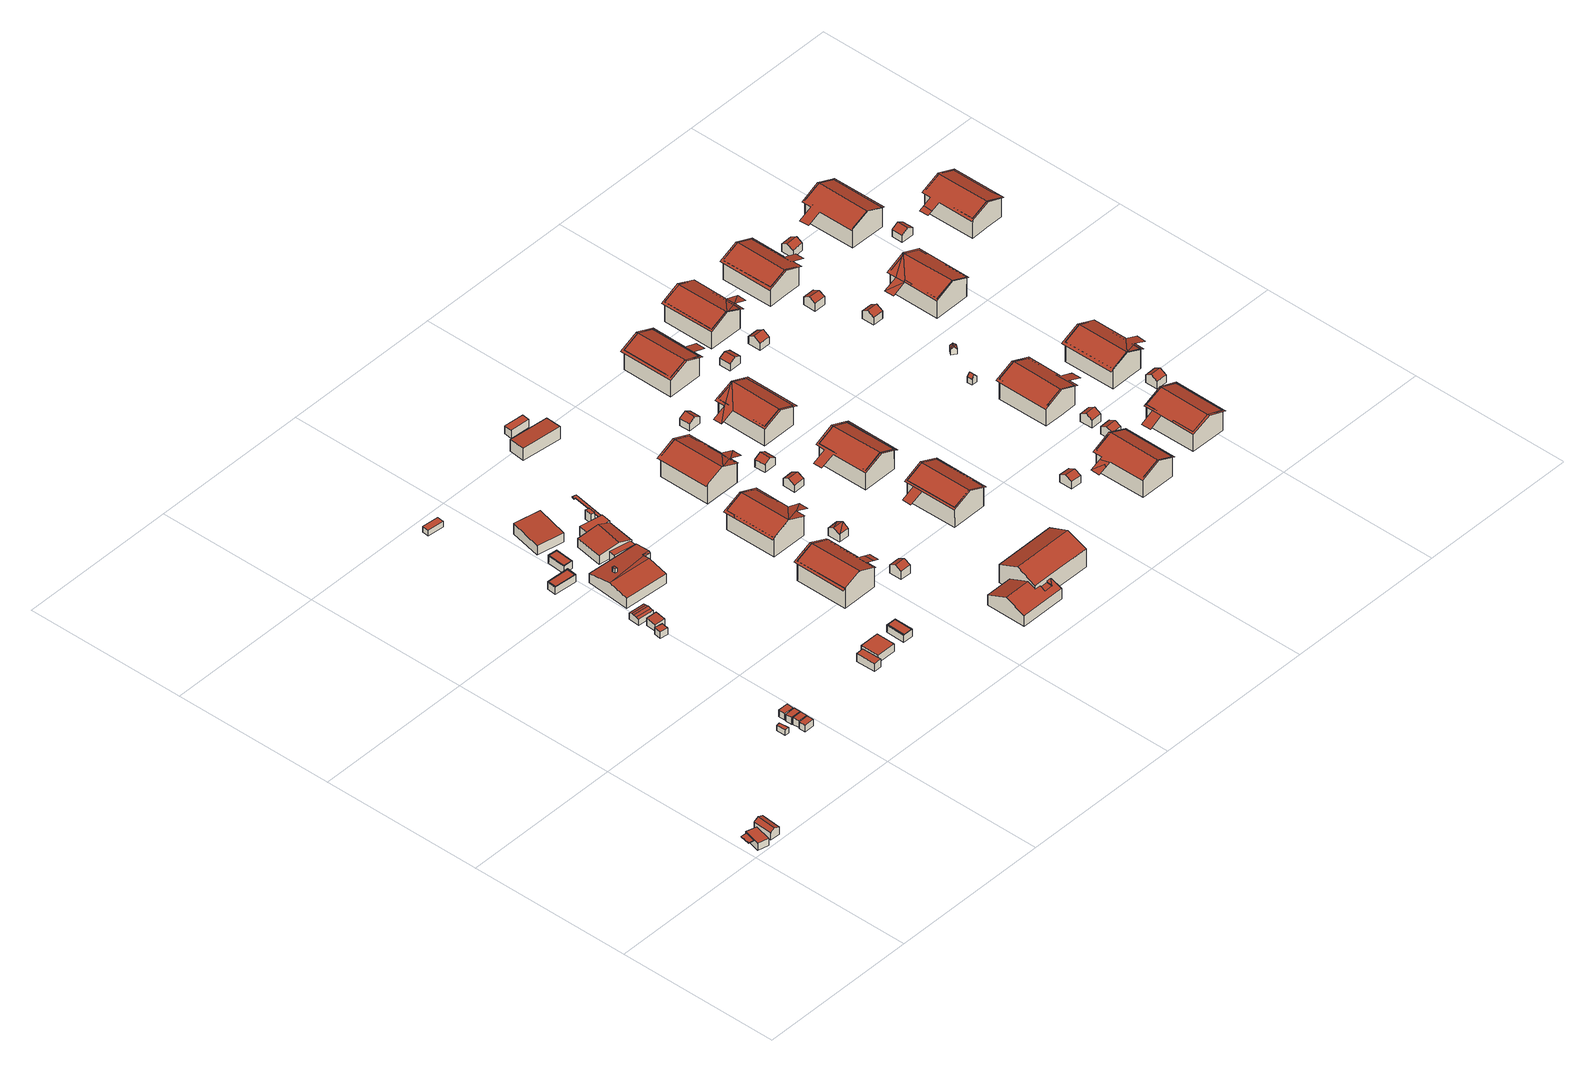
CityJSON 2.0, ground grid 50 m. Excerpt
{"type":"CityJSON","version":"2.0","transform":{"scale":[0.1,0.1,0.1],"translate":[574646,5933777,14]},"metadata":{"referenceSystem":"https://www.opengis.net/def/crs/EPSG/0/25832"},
"CityObjects":{
"building1":{"type":"Building","attributes":{"Grundfläche 2D":"18.402332","Grundhöhe NN":"14.899"},"children":["building1-1"],"geometry":[{"type":"Solid","lod":"3","boundaries":[[[[0,1,2,3]],[[1,0,4,5]],[[2,1,5,6]],[[3,2,6,7]],[[0,3,7,4]],[[5,4,7,6]]]],"semantics":{"surfaces":[{"type":"RoofSurface"},{"type":"WallSurface"},{"type":"GroundSurface"}],"values":[[0,1,1,1,1,2]]}}]},
"building1-1":{"type":"BuildingInstallation","parents":["building1"],"geometry":[{"type":"MultiSurface","lod":"3","boundaries":[[[8,9,10,11]],[[12,13,11,10]],[[13,14,8,11]],[[14,15,9,8]],[[15,12,10,9]],[[15,14,13,12]]],"semantics":{"surfaces":[{"type":"RoofSurface"},{"type":"WallSurface"},{"type":"OuterCeilingSurface"}],"values":[0,1,1,1,1,2]}}]},
"building2":{"type":"Building","attributes":{"Grundfläche 2D":"18.206486","Grundhöhe NN":"14.546"},"geometry":[{"type":"Solid","lod":"3","boundaries":[[[[16,17,18,19]],[[20,17,16,21]],[[19,18,22,23]],[[21,16,19,23,24]],[[20,21,24,25]],[[22,18,17,20,25]],[[23,22,25,24]]]],"semantics":{"surfaces":[{"type":"RoofSurface"},{"type":"WallSurface"},{"type":"GroundSurface"}],"values":[[0,0,1,1,1,1,2]]}}]},
"building3":{"type":"Building","attributes":{"Grundfläche 2D":"3.616096","Grundhöhe NN":"15.056"},"geometry":[{"type":"Solid","lod":"3","boundaries":[[[[26,27,28,29]],[[30,31,29,28]],[[31,32,26,29]],[[32,33,27,26]],[[33,30,28,27]],[[33,32,31,30]]]],"semantics":{"surfaces":[{"type":"RoofSurface"},{"type":"WallSurface"},{"type":"GroundSurface"}],"values":[[0,1,1,1,1,2]]}}]},
"building4":{"type":"Building","attributes":{"Grundfläche 2D":"6.392634","Grundhöhe NN":"14.692"},"geometry":[{"type":"Solid","lod":"3","boundaries":[[[[34,35,36,37]],[[38,39,37,36]],[[39,40,34,37]],[[40,41,35,34]],[[41,38,36,35]],[[41,40,39,38]]]],"semantics":{"surfaces":[{"type":"RoofSurface"},{"type":"WallSurface"},{"type":"GroundSurface"}],"values":[[0,1,1,1,1,2]]}}]},
"building5":{"type":"Building","attributes":{"Grundfläche 2D":"6.122078","Grundhöhe NN":"14.694"},"geometry":[{"type":"Solid","lod":"3","boundaries":[[[[42,43,44,45]],[[46,47,45,44]],[[47,48,42,45]],[[48,49,43,42]],[[49,46,44,43]],[[49,48,47,46]]]],"semantics":{"surfaces":[{"type":"RoofSurface"},{"type":"WallSurface"},{"type":"GroundSurface"}],"values":[[0,1,1,1,1,2]]}}]},
"building6":{"type":"Building","attributes":{"Grundfläche 2D":"6.495098","Grundhöhe NN":"14.694"},"geometry":[{"type":"Solid","lod":"3","boundaries":[[[[50,51,52,53]],[[54,55,53,52]],[[55,56,50,53]],[[56,57,51,50]],[[57,54,52,51]],[[57,56,55,54]]]],"semantics":{"surfaces":[{"type":"RoofSurface"},{"type":"WallSurface"},{"type":"GroundSurface"}],"values":[[0,1,1,1,1,2]]}}]},
"building7":{"type":"Building","attributes":{"Grundfläche 2D":"6.306460","Grundhöhe NN":"14.692"},"geometry":[{"type":"Solid","lod":"3","boundaries":[[[[58,59,60,61]],[[62,63,61,60]],[[63,64,58,61]],[[64,65,59,58]],[[65,62,60,59]],[[65,64,63,62]]]],"semantics":{"surfaces":[{"type":"RoofSurface"},{"type":"WallSurface"},{"type":"GroundSurface"}],"values":[[0,1,1,1,1,2]]}}]},
"building8":{"type":"Building","attributes":{"Grundfläche 2D":"5.321148","Grundhöhe NN":"15.065"},"geometry":[{"type":"Solid","lod":"3","boundaries":[[[[66,67,68,69]],[[70,71,69,68]],[[71,72,66,69]],[[72,73,67,66]],[[73,70,68,67]],[[73,72,71,70]]]],"semantics":{"surfaces":[{"type":"RoofSurface"},{"type":"WallSurface"},{"type":"GroundSurface"}],"values":[[0,1,1,1,1,2]]}}]},
"building9":{"type":"Building","attributes":{"Grundfläche 2D":"10.400326","Grundhöhe NN":"15.027"},"geometry":[{"type":"Solid","lod":"3","boundaries":[[[[74,75,76,77]],[[78,79,77,76]],[[79,80,74,77]],[[80,81,75,74]],[[81,78,76,75]],[[81,80,79,78]]]],"semantics":{"surfaces":[{"type":"RoofSurface"},{"type":"WallSurface"},{"type":"GroundSurface"}],"values":[[0,1,1,1,1,2]]}}]},
"building10":{"type":"Building","attributes":{"Grundfläche 2D":"17.498037","Grundhöhe NN":"15.007"},"geometry":[{"type":"Solid","lod":"3","boundaries":[[[[82,83,84,85]],[[86,83,82,87]],[[88,86,87,89]],[[90,88,89,91]],[[85,84,92,93]],[[91,89,87,82,85,93,94]],[[90,91,94,95]],[[84,83,86,88,90,95,92]],[[94,93,92,95]]]],"semantics":{"surfaces":[{"type":"RoofSurface"},{"type":"WallSurface"},{"type":"GroundSurface"}],"values":[[0,0,0,0,1,1,1,1,2]]}}]},
"building11":{"type":"Building","attributes":{"Grundfläche 2D":"20.806678","Grundhöhe NN":"15.080"},"children":["building11-1","building11-2"],"geometry":[{"type":"Solid","lod":"3","boundaries":[[[[96,97,98,99]],[[100,101,99,98]],[[101,102,96,99]],[[102,103,97,96]],[[103,100,98,97]],[[103,102,101,100]]]],"semantics":{"surfaces":[{"type":"RoofSurface"},{"type":"WallSurface"},{"type":"GroundSurface"}],"values":[[0,1,1,1,1,2]]}}]},
"building11-1":{"type":"BuildingInstallation","parents":["building11"],"geometry":[{"type":"MultiSurface","lod":"3","boundaries":[[[104,105,106,107,108,109]],[[110,111,107,106]],[[108,107,111,112]],[[99,96,104,109]],[[96,97,105,104]]],"semantics":{"surfaces":[{"type":"RoofSurface"},{"type":"WallSurface"}],"values":[0,1,1,1,1]}}]},
"building11-2":{"type":"BuildingInstallation","parents":["building11"],"geometry":[{"type":"MultiSurface","lod":"3","boundaries":[[[113,106,105,114,109,108]],[[112,115,113,108]],[[106,113,115,110]],[[97,98,114,105]],[[98,99,109,114]]],"semantics":{"surfaces":[{"type":"RoofSurface"},{"type":"WallSurface"}],"values":[0,1,1,1,1]}}]},
"building12":{"type":"Building","attributes":{"Grundfläche 2D":"10.690269","Grundhöhe NN":"15.391"},"geometry":[{"type":"Solid","lod":"3","boundaries":[[[[116,117,118,119]],[[120,121,119,118]],[[121,122,116,119]],[[122,123,117,116]],[[123,120,118,117]],[[123,122,121,120]]]],"semantics":{"surfaces":[{"type":"RoofSurface"},{"type":"WallSurface"},{"type":"GroundSurface"}],"values":[[0,1,1,1,1,2]]}}]},
"building13":{"type":"Building","attributes":{"Grundfläche 2D":"14.380556","Grundhöhe NN":"14.549"},"geometry":[{"type":"Solid","lod":"3","boundaries":[[[[124,125,126,127]],[[128,129,127,126]],[[129,130,124,127]],[[130,131,125,124]],[[131,128,126,125]],[[131,130,129,128]]]],"semantics":{"surfaces":[{"type":"RoofSurface"},{"type":"WallSurface"},{"type":"GroundSurface"}],"values":[[0,1,1,1,1,2]]}}]},
"building14":{"type":"Building","attributes":{"Grundfläche 2D":"17.064709","Grundhöhe NN":"15.119"},"children":["building14-1","building14-2"],"geometry":[{"type":"Solid","lod":"3","boundaries":[[[[132,133,134,135]],[[136,137,135,134]],[[137,138,132,135]],[[138,139,133,132]],[[139,136,134,133]],[[139,138,137,136]]]],"semantics":{"surfaces":[{"type":"RoofSurface"},{"type":"WallSurface"},{"type":"GroundSurface"}],"values":[[0,1,1,1,1,2]]}}]},
"building14-1":{"type":"BuildingInstallation","parents":["building14"],"geometry":[{"type":"MultiSurface","lod":"3","boundaries":[[[140,141,142,143,144,145]],[[140,145,146,147]],[[147,148,141,140]],[[134,135,143,142]],[[135,132,144,143]]],"semantics":{"surfaces":[{"type":"RoofSurface"},{"type":"WallSurface"}],"values":[0,1,1,1,1]}}]},
"building14-2":{"type":"BuildingInstallation","parents":["building14"],"geometry":[{"type":"MultiSurface","lod":"3","boundaries":[[[144,149,142,141,150,145]],[[150,141,148,151]],[[151,146,145,150]],[[132,133,149,144]],[[133,134,142,149]]],"semantics":{"surfaces":[{"type":"RoofSurface"},{"type":"WallSurface"}],"values":[0,1,1,1,1]}}]},
"building15":{"type":"Building","attributes":{"Grundfläche 2D":"203.081851","Grundhöhe NN":"14.693"},"children":["building15-1"],"geometry":[{"type":"Solid","lod":"3","boundaries":[[[[152,153,154,155,156,157]],[[158,159,157,160]],[[152,157,159]],[[153,161,154]],[[162,161,153]],[[153,152,162]],[[160,157,156,163,164]],[[158,160,164,165]],[[162,152,159,158,165,166]],[[161,162,166,167]],[[155,154,161,167,168]],[[156,155,168,163]],[[163,168,167,166,165,164]]]],"semantics":{"surfaces":[{"type":"RoofSurface"},{"type":"WallSurface"},{"type":"GroundSurface"}],"values":[[0,0,0,0,0,1,1,1,1,1,1,1,2]]}}]},
"building15-1":{"type":"BuildingInstallation","parents":["building15"],"geometry":[{"type":"MultiSurface","lod":"3","boundaries":[[[169,170,171,172]],[[172,171,173,174]],[[169,172,174,175]],[[170,169,175,176]],[[171,170,176,173]]],"semantics":{"surfaces":[{"type":"RoofSurface"},{"type":"WallSurface"}],"values":[0,1,1,1,1]}}]},
"building16":{"type":"Building","attributes":{"Grundfläche 2D":"34.670540","Grundhöhe NN":"14.549"},"children":["building16-1","building16-2"],"geometry":[{"type":"Solid","lod":"3","boundaries":[[[[177,178,179,180,181]],[[182,183,184,179,178,177]],[[184,185,180,179]],[[185,186,181,180]],[[186,182,177,181]],[[184,183,182,186,185]]]],"semantics":{"surfaces":[{"type":"RoofSurface"},{"type":"WallSurface"},{"type":"GroundSurface"}],"values":[[0,1,1,1,1,2]]}}]},
"building16-1":{"type":"BuildingInstallation","parents":["building16"],"geometry":[{"type":"MultiSurface","lod":"3","boundaries":[[[187,188,189,180,181,177]]],"semantics":{"surfaces":[{"type":"RoofSurface"}],"values":[0]}}]},
"building16-2":{"type":"BuildingInstallation","parents":["building16"],"geometry":[{"type":"MultiSurface","lod":"3","boundaries":[[[187,177,178,179,180,189,190]],[[178,179,178,177]]],"semantics":{"surfaces":[{"type":"RoofSurface"},{"type":"WallSurface"}],"values":[0,1]}}]},
"building17":{"type":"Building","attributes":{"Grundfläche 2D":"84.446363","Grundhöhe NN":"15.137"},"geometry":[{"type":"Solid","lod":"3","boundaries":[[[[191,192,193,194]],[[195,196,194,193]],[[196,197,191,194]],[[197,198,192,191]],[[198,195,193,192]],[[198,197,196,195]]]],"semantics":{"surfaces":[{"type":"RoofSurface"},{"type":"WallSurface"},{"type":"GroundSurface"}],"values":[[0,1,1,1,1,2]]}}]},
"building18":{"type":"Building","attributes":{"Grundfläche 2D":"17.707760","Grundhöhe NN":"14.609"},"children":["building18-1","building18-2"],"geometry":[{"type":"Solid","lod":"3","boundaries":[[[[199,200,201,202]],[[203,204,202,201]],[[204,205,199,202]],[[205,206,200,199]],[[206,203,201,200]],[[206,205,204,203]]]],"semantics":{"surfaces":[{"type":"RoofSurface"},{"type":"WallSurface"},{"type":"GroundSurface"}],"values":[[0,1,1,1,1,2]]}}]},
"building18-1":{"type":"BuildingInstallation","parents":["building18"],"geometry":[{"type":"MultiSurface","lod":"3","boundaries":[[[207,208,209,210,211,212]],[[199,200,211,210]],[[200,201,212,211]],[[213,214,208,207]],[[209,208,214,215]]],"semantics":{"surfaces":[{"type":"RoofSurface"},{"type":"WallSurface"}],"values":[0,1,1,1,1]}}]},
"building18-2":{"type":"BuildingInstallation","parents":["building18"],"geometry":[{"type":"MultiSurface","lod":"3","boundaries":[[[216,207,212,217,210,209]],[[215,218,216,209]],[[207,216,218,213]],[[201,202,217,212]],[[202,199,210,217]]],"semantics":{"surfaces":[{"type":"RoofSurface"},{"type":"WallSurface"}],"values":[0,1,1,1,1]}}]},
"building19":{"type":"Building","attributes":{"Grundfläche 2D":"126.049771","Grundhöhe NN":"14.869"},"children":["building19-1"],"geometry":[{"type":"Solid","lod":"3","boundaries":[[[[219,220,221,222]],[[223,224,225,226,221,220]],[[227,228,229,230,226]],[[231,232,233,234]],[[225,227,226]],[[227,225,235,236,228]],[[229,228,236,237]],[[230,229,237,238]],[[219,222,239,240]],[[231,241,242,224,223,220,219,240,243,232]],[[225,224,242,235]],[[222,221,226,230,238,239]],[[233,232,243,244]],[[234,233,244,245]],[[231,234,245,241]],[[237,236,235,242,241,245,244,243,240,239,238]]]],"semantics":{"surfaces":[{"type":"RoofSurface"},{"type":"WallSurface"},{"type":"GroundSurface"}],"values":[[0,0,0,0,1,1,1,1,1,1,1,1,1,1,1,2]]}}]},
"building19-1":{"type":"BuildingInstallation","parents":["building19"],"geometry":[{"type":"MultiSurface","lod":"3","boundaries":[[[246,247,248,249,250,251,252,253,254,255]],[[253,252,256,257]],[[258,251,250,259]],[[256,252,251,258]],[[254,253,257,260]],[[254,260,261,255]],[[246,255,261,262]],[[247,246,262,263]],[[248,247,263,264]],[[249,248,264,265]],[[250,249,265,259]],[[265,264,263,262,261,260,257,256,258,259]]],"semantics":{"surfaces":[{"type":"RoofSurface"},{"type":"WallSurface"},{"type":"OuterCeilingSurface"}],"values":[0,1,1,1,1,1,1,1,1,1,1,2]}}]},
"building20":{"type":"Building","attributes":{"Grundfläche 2D":"2.859545","Grundhöhe NN":"14.869"},"geometry":[{"type":"Solid","lod":"3","boundaries":[[[[251,250,266,267,253,252]],[[267,266,268,269]],[[252,253,267,269,270,256]],[[270,271,258,251,252,256]],[[250,251,258,271,272,268,266]],[[270,269,268,272,271]]]],"semantics":{"surfaces":[{"type":"RoofSurface"},{"type":"WallSurface"},{"type":"GroundSurface"}],"values":[[0,1,1,1,1,2]]}}]},
"building21":{"type":"Building","attributes":{"Grundfläche 2D":"178.232542","Grundhöhe NN":"14.993"},"geometry":[{"type":"Solid","lod":"3","boundaries":[[[[273,274,275,276,277,278,279]],[[280,277,276,275,281,282,283,284,285,286,287,288,289,290]],[[291,292,293,283,294,295]],[[296,276,291,295,297]],[[274,296,297,298]],[[283,282,281,275,274,298,294]],[[295,294,298,297]],[[288,287,286,285]],[[283,293,292,291,276,277,280,290,289,288,285,284]],[[273,279,278,277,276,296,274]]]],"semantics":{"surfaces":[{"type":"RoofSurface"},{"type":"WallSurface"},{"type":"GroundSurface"}],"values":[[0,0,1,1,1,1,2,0,0,0]]}}]},
"building22":{"type":"Building","attributes":{"Grundfläche 2D":"13.124664","Grundhöhe NN":"14.734"},"geometry":[{"type":"Solid","lod":"3","boundaries":[[[[299,300,301,302]],[[303,299,302,304]],[[304,302,301,305,306]],[[303,304,306,307]],[[300,299,303,307,308]],[[301,300,308,305]],[[306,305,308,307]]]],"semantics":{"surfaces":[{"type":"RoofSurface"},{"type":"WallSurface"},{"type":"GroundSurface"}],"values":[[0,0,1,1,1,1,2]]}}]},
"building23":{"type":"Building","attributes":{"Grundfläche 2D":"178.059504","Grundhöhe NN":"15.417"},"geometry":[{"type":"MultiSurface","lod":"3","boundaries":[[[309,310,311,312,313,314]],[[310,315,316,317]],[[317,318,319,310]],[[320,318,317]],[[311,310,319,321,312]],[[315,310,309,322,323]],[[324,325,326,315,323,327]],[[328,311,324,327,329]],[[309,328,329,322]],[[323,322,329,327]],[[315,326,317,316]],[[325,319,318,317,326]],[[311,312,321,319,325,324]],[[314,313,312,311,328,309]]],"semantics":{"surfaces":[{"type":"RoofSurface"},{"type":"WallSurface"},{"type":"GroundSurface"}],"values":[0,0,0,0,0,1,1,1,1,2,0,0,0,0]}}]},
"building24":{"type":"Building","attributes":{"Grundfläche 2D":"12.864954","Grundhöhe NN":"15.210"},"geometry":[{"type":"Solid","lod":"3","boundaries":[[[[330,331,332]],[[333,332,334]],[[330,332,333]],[[333,334,335]],[[334,332,331,336,337]],[[335,334,337,338]],[[330,333,335,338,339]],[[331,330,339,336]],[[337,336,339,338]]]],"semantics":{"surfaces":[{"type":"RoofSurface"},{"type":"WallSurface"},{"type":"GroundSurface"}],"values":[[0,0,0,0,1,1,1,1,2]]}}]},
"building25":{"type":"Building","attributes":{"Grundfläche 2D":"63.623418","Grundhöhe NN":"14.723"},"geometry":[{"type":"Solid","lod":"3","boundaries":[[[[340,341,342,343]],[[344,345,343,342]],[[345,346,340,343]],[[346,347,341,340]],[[347,344,342,341]],[[347,346,345,344]]]],"semantics":{"surfaces":[{"type":"RoofSurface"},{"type":"WallSurface"},{"type":"GroundSurface"}],"values":[[0,1,1,1,1,2]]}}]},
"building26":{"type":"Building","attributes":{"Grundfläche 2D":"14.897502","Grundhöhe NN":"15.411"},"geometry":[{"type":"Solid","lod":"3","boundaries":[[[[348,349,350,351]],[[352,353,351,350]],[[353,354,348,351]],[[354,355,349,348]],[[355,352,350,349]],[[355,354,353,352]]]],"semantics":{"surfaces":[{"type":"RoofSurface"},{"type":"WallSurface"},{"type":"GroundSurface"}],"values":[[0,1,1,1,1,2]]}}]},
"building27":{"type":"Building","attributes":{"Grundfläche 2D":"359.369017","Grundhöhe NN":"14.549"},"geometry":[{"type":"Solid","lod":"3","boundaries":[[[[356,357,358,359,360]],[[361,362,363,364,357,356,365,366,367]],[[368,361,367]],[[369,370,362,361]],[[371,372,373,374,375]],[[373,372,376,377,378]],[[361,368,369]],[[370,363,362]],[[360,359,379,380]],[[365,356,360,380,381]],[[366,365,381,382]],[[367,366,382,383]],[[358,357,364,376,372,371,375,384,379,359]],[[370,369,368,367,383,385,378,377,376,364,363]],[[374,373,378,385,386]],[[375,374,386,384]],[[379,384,386,385,383,382,381,380]]]],"semantics":{"surfaces":[{"type":"RoofSurface"},{"type":"WallSurface"},{"type":"GroundSurface"}],"values":[[0,0,0,0,0,0,1,1,1,1,1,1,1,1,1,1,2]]}}]},
"building28":{"type":"Building","attributes":{"Grundfläche 2D":"175.612109","Grundhöhe NN":"15.643"},"geometry":[{"type":"MultiSurface","lod":"3","boundaries":[[[387,388,389,390,391,392,393]],[[394,395,396,397,390,389,388,398]],[[399,400,401,402,403]],[[398,399,403,402,404,395,394]],[[405,404,402]],[[406,394,403,400,407,408]],[[409,389,406,408,410]],[[387,409,410,411]],[[400,399,398,388,387,411,412,413,407]],[[411,410,408,407,413,412]],[[400,403,402,401]],[[403,394,395,404,402]],[[390,397,396,395,394,406,389]],[[393,392,391,390,389,409,387]]],"semantics":{"surfaces":[{"type":"RoofSurface"},{"type":"WallSurface"},{"type":"GroundSurface"}],"values":[0,0,0,0,0,1,1,1,1,2,0,0,0,0]}}]},
"building29":{"type":"Building","attributes":{"Grundfläche 2D":"13.197124","Grundhöhe NN":"15.360"},"geometry":[{"type":"Solid","lod":"3","boundaries":[[[[414,415,416,417]],[[418,414,417,419]],[[419,417,416,420,421]],[[418,419,421,422]],[[415,414,418,422,423]],[[416,415,423,420]],[[421,420,423,422]]]],"semantics":{"surfaces":[{"type":"RoofSurface"},{"type":"WallSurface"},{"type":"GroundSurface"}],"values":[[0,0,1,1,1,1,2]]}}]},
"building30":{"type":"Building","attributes":{"Grundfläche 2D":"13.512714","Grundhöhe NN":"15.493"},"geometry":[{"type":"Solid","lod":"3","boundaries":[[[[424,425,426,427]],[[428,424,427,429]],[[430,429,427,426,431,432]],[[428,429,430,433]],[[425,424,428,433,434]],[[426,425,434,431]],[[433,430,432,431,434]]]],"semantics":{"surfaces":[{"type":"RoofSurface"},{"type":"WallSurface"},{"type":"GroundSurface"}],"values":[[0,0,1,1,1,1,2]]}}]},
"building31":{"type":"Building","attributes":{"Grundfläche 2D":"175.709921","Grundhöhe NN":"14.827"},"geometry":[{"type":"MultiSurface","lod":"3","boundaries":[[[435,436,437,438,439,440]],[[441,442,443,444,438,437,436,435]],[[445,446,443,442]],[[447,448,449,450]],[[451,452,453,436,447,450,454]],[[455,456,457,451,454,458]],[[449,448,437,455,458]],[[454,450,449,458]],[[448,447,436,435,440,439,438,437]],[[435,436,453,452,451,457,456,455,437,438,444,443,442,441]]],"semantics":{"surfaces":[{"type":"RoofSurface"},{"type":"WallSurface"},{"type":"GroundSurface"}],"values":[0,0,0,1,1,1,1,2,0,0]}}]},
"building32":{"type":"Building","attributes":{"Grundfläche 2D":"12.819809","Grundhöhe NN":"15.629"},"geometry":[{"type":"Solid","lod":"3","boundaries":[[[[459,460,461,462]],[[463,459,462,464]],[[464,462,461,465,466]],[[463,464,466,467]],[[460,459,463,467,468]],[[461,460,468,465]],[[466,465,468,467]]]],"semantics":{"surfaces":[{"type":"RoofSurface"},{"type":"WallSurface"},{"type":"GroundSurface"}],"values":[[0,0,1,1,1,1,2]]}}]},
"building33":{"type":"Building","attributes":{"Grundfläche 2D":"169.424147","Grundhöhe NN":"15.297"},"geometry":[{"type":"Solid","lod":"3","boundaries":[[[[469,470,471,472,473,474,475,476]],[[477,478,479,480,472,471,470,469,481,482]],[[483,484,485,486,487,488]],[[489,490,491,470,492,483,488,493]],[[494,495,496,497,489,493,498]],[[486,471,499,494,498,487]],[[498,493,488,487]],[[473,486,485,484,483,476,475,474]],[[483,476,483,484]],[[476,483,492,470,469]],[[472,480,479,478,477,482,481,469,470,491,490,489,497,496,495,494,499,471]],[[486,473,472,471]]]],"semantics":{"surfaces":[{"type":"RoofSurface"},{"type":"WallSurface"},{"type":"GroundSurface"}],"values":[[0,0,1,1,1,1,2,0,0,0,0,0]]}}]},
"building34":{"type":"Building","attributes":{"Grundfläche 2D":"170.487751","Grundhöhe NN":"15.560"},"geometry":[{"type":"MultiSurface","lod":"3","boundaries":[[[500,501,502,503,504,505,506,507]],[[508,506,509,510,511,512,513,514]],[[510,509,506,515,511]],[[516,512,511]],[[500,507,506,508,514,513,517,518,519,501]],[[520,521,522,523,524]],[[525,509,508,507,520,524,526]],[[527,514,510,525,526,528]],[[523,522,500,527,528]],[[526,524,523,528]],[[515,506,509,525,510,511]],[[508,506,507]],[[506,508,509]],[[510,514,513,512,511]],[[518,517,513,514,527,500,501,519]],[[505,504,503,502,501,500,522,521,520,507,506]]],"semantics":{"surfaces":[{"type":"RoofSurface"},{"type":"WallSurface"},{"type":"GroundSurface"}],"values":[0,0,0,0,0,1,1,1,1,2,0,0,0,0,0,0]}}]},
"building35":{"type":"Building","attributes":{"Grundfläche 2D":"170.780894","Grundhöhe NN":"15.803"},"geometry":[{"type":"MultiSurface","lod":"3","boundaries":[[[529,530,531,532]],[[533,534,535,536,537,531,530,538]],[[539,536,535,534,533,540,541]],[[542,543,544,545,546]],[[547,548,549,550,534,542,546,551]],[[552,553,549,548,554]],[[544,555,535,552,554,545]],[[548,547,551,546,545,554]],[[550,549,553,552,535,536,539,541,540,533,534]],[[544,543,542,534,533,538,530,531,537,536,535,555]]],"semantics":{"surfaces":[{"type":"RoofSurface"},{"type":"WallSurface"},{"type":"GroundSurface"}],"values":[0,0,0,1,1,1,1,2,0,0]}}]},
"building36":{"type":"Building","attributes":{"Grundfläche 2D":"13.245301","Grundhöhe NN":"14.611"},"geometry":[{"type":"Solid","lod":"3","boundaries":[[[[556,557,558,559]],[[560,557,556,561]],[[559,558,562,563]],[[561,556,559,563,564]],[[560,561,564,565]],[[562,558,557,560,565]],[[564,563,562,565]]]],"semantics":{"surfaces":[{"type":"RoofSurface"},{"type":"WallSurface"},{"type":"GroundSurface"}],"values":[[0,0,1,1,1,1,2]]}}]},
"building37":{"type":"Building","attributes":{"Grundfläche 2D":"13.322480","Grundhöhe NN":"15.711"},"geometry":[{"type":"Solid","lod":"3","boundaries":[[[[566,567,568,569]],[[570,567,566,571]],[[569,568,572,573]],[[571,566,569,573,574]],[[570,571,574,575]],[[572,568,567,570,575]],[[573,572,575,574]]]],"semantics":{"surfaces":[{"type":"RoofSurface"},{"type":"WallSurface"},{"type":"GroundSurface"}],"values":[[0,0,1,1,1,1,2]]}}]},
"building38":{"type":"Building","attributes":{"Grundfläche 2D":"173.752720","Grundhöhe NN":"14.418"},"geometry":[{"type":"Solid","lod":"3","boundaries":[[[[576,577,578,579,580,581,582]],[[583,584,585,577,576,582,581,586,587]],[[588,584,583]],[[589,576,590,591,592,593]],[[594,589,593,595]],[[596,597,598,599,582,594,595,600]],[[597,596,592,591,601,602,603]],[[596,600,595,593,592]],[[582,581,580,579,578,577,576,589,594]],[[586,581,582,599,598,597,603,602,584,588,583,587]],[[601,591,590,576,577,585,584,602]]]],"semantics":{"surfaces":[{"type":"RoofSurface"},{"type":"WallSurface"},{"type":"GroundSurface"}],"values":[[0,0,0,1,1,1,1,2,0,0,0]]}}]},
"building39":{"type":"Building","attributes":{"Grundfläche 2D":"13.560136","Grundhöhe NN":"15.617"},"geometry":[{"type":"Solid","lod":"3","boundaries":[[[[604,605,606,607]],[[608,605,604,609]],[[607,606,610,611]],[[609,604,607,611,612]],[[608,609,612,613]],[[610,606,605,608,613]],[[611,610,613,612]]]],"semantics":{"surfaces":[{"type":"RoofSurface"},{"type":"WallSurface"},{"type":"GroundSurface"}],"values":[[0,0,1,1,1,1,2]]}}]},
"building40":{"type":"Building","attributes":{"Grundfläche 2D":"169.741573","Grundhöhe NN":"15.576"},"geometry":[{"type":"MultiSurface","lod":"3","boundaries":[[[614,615,616,617,618]],[[616,619,620,621,614,618,617]],[[622,623,624,614,621,620,619,625]],[[626,627,616]],[[627,619,616]],[[628,614,624,623,622,629,630]],[[631,632,620,617,633,634,635]],[[636,637,638,639,640,623,641,631,635,642]],[[643,644,639,638,645]],[[633,618,621,624,643,645,634]],[[637,636,642,635,634,645,638]],[[614,624,621]],[[614,621,618]],[[617,616,615,614,618,633]],[[620,619,616,617]],[[641,623,622,625,619,620,632,631]],[[644,643,624,614,628,630,629,622,623,640,639]]],"semantics":{"surfaces":[{"type":"RoofSurface"},{"type":"WallSurface"},{"type":"GroundSurface"}],"values":[0,0,0,0,0,0,1,1,1,1,2,0,0,0,0,0,0]}}]},
"building41":{"type":"Building","attributes":{"Grundfläche 2D":"13.087253","Grundhöhe NN":"14.361"},"geometry":[{"type":"Solid","lod":"3","boundaries":[[[[646,647,648,649]],[[650,647,646,651]],[[649,648,652,653]],[[651,646,649,653,654]],[[650,651,654,655]],[[652,648,647,650,655]],[[653,652,655,654]]]],"semantics":{"surfaces":[{"type":"RoofSurface"},{"type":"WallSurface"},{"type":"GroundSurface"}],"values":[[0,0,1,1,1,1,2]]}}]},
"building42":{"type":"Building","attributes":{"Grundfläche 2D":"13.437745","Grundhöhe NN":"14.567"},"geometry":[{"type":"Solid","lod":"3","boundaries":[[[[656,657,658,659]],[[660,656,659,661]],[[661,659,658,662,663]],[[660,661,663,664]],[[657,656,660,664,665]],[[658,657,665,662]],[[663,662,665,664]]]],"semantics":{"surfaces":[{"type":"RoofSurface"},{"type":"WallSurface"},{"type":"GroundSurface"}],"values":[[0,0,1,1,1,1,2]]}}]},
"building43":{"type":"Building","attributes":{"Grundfläche 2D":"2.773196","Grundhöhe NN":"14.598"},"geometry":[{"type":"Solid","lod":"3","boundaries":[[[[666,667,668,669]],[[670,666,669,671]],[[671,669,668,672,673]],[[670,671,673,674]],[[667,666,670,674,675]],[[668,667,675,672]],[[673,672,675,674]]]],"semantics":{"surfaces":[{"type":"RoofSurface"},{"type":"WallSurface"},{"type":"GroundSurface"}],"values":[[0,0,1,1,1,1,2]]}}]},
"building44":{"type":"Building","attributes":{"Grundfläche 2D":"173.370778","Grundhöhe NN":"14.759"},"geometry":[{"type":"Solid","lod":"3","boundaries":[[[[676,677,678,679,680,681,682]],[[683,684,685,686,677,676,682,687,688]],[[686,678,677]],[[689,690,691,692,693,694]],[[695,677,689,694,696]],[[697,698,695,696,699]],[[693,692,700,701,676,702,697,699,703]],[[696,694,693,703,699]],[[680,679,678,677,695,698,697,702,676,682,681]],[[692,691,688,687,682,676,701,700]],[[691,690,689,677,678,686,685,684,683,688]]]],"semantics":{"surfaces":[{"type":"RoofSurface"},{"type":"WallSurface"},{"type":"GroundSurface"}],"values":[[0,0,0,1,1,1,1,2,0,0,0]]}}]},
"building45":{"type":"Building","attributes":{"Grundfläche 2D":"173.832692","Grundhöhe NN":"14.120"},"geometry":[{"type":"MultiSurface","lod":"3","boundaries":[[[704,705,706,707,708,709,710]],[[711,712,713,707,706,705,704,714]],[[711,715,716,712]],[[717,706,718,719,720]],[[721,722,717,720,723]],[[724,725,726,705,727,721,723,728]],[[718,729,730,726,725,719]],[[725,724,728,723,720,719]],[[704,705,726,730,729,718,706,707,713,712,711,714]],[[721,727,705,704,710,709,708,707,706,717,722]]],"semantics":{"surfaces":[{"type":"RoofSurface"},{"type":"WallSurface"},{"type":"GroundSurface"}],"values":[0,0,0,1,1,1,1,2,0,0]}}]},
"building46":{"type":"Building","attributes":{"Grundfläche 2D":"2.806769","Grundhöhe NN":"14.438"},"geometry":[{"type":"Solid","lod":"3","boundaries":[[[[731,732,733]],[[731,733,734]],[[735,734,736]],[[731,734,735]],[[733,732,737,738]],[[739,736,734,733,738,740]],[[735,736,739,741]],[[737,732,731,735,741]],[[739,740,738,737,741]]]],"semantics":{"surfaces":[{"type":"RoofSurface"},{"type":"WallSurface"},{"type":"GroundSurface"}],"values":[[0,0,0,0,1,1,1,1,2]]}}]},
"building47":{"type":"Building","attributes":{"Grundfläche 2D":"13.630132","Grundhöhe NN":"15.154"},"geometry":[{"type":"Solid","lod":"3","boundaries":[[[[742,743,744,745]],[[746,742,745,747]],[[747,745,744,748,749]],[[746,747,749,750]],[[743,742,746,750,751]],[[744,743,751,748]],[[749,748,751,750]]]],"semantics":{"surfaces":[{"type":"RoofSurface"},{"type":"WallSurface"},{"type":"GroundSurface"}],"values":[[0,0,1,1,1,1,2]]}}]},
"building48":{"type":"Building","attributes":{"Grundfläche 2D":"13.354113","Grundhöhe NN":"14.950"},"geometry":[{"type":"Solid","lod":"3","boundaries":[[[[752,753,754,755]],[[756,752,755,757]],[[757,755,754,758,759]],[[756,757,759,760]],[[753,752,756,760,761]],[[754,753,761,758]],[[759,758,761,760]]]],"semantics":{"surfaces":[{"type":"RoofSurface"},{"type":"WallSurface"},{"type":"GroundSurface"}],"values":[[0,0,1,1,1,1,2]]}}]},
"building49":{"type":"Building","attributes":{"Grundfläche 2D":"173.026451","Grundhöhe NN":"15.452"},"geometry":[{"type":"Solid","lod":"3","boundaries":[[[[762,763,764,765,766,767]],[[768,769,770,771,765,764,763,762,772,773]],[[774,775,776,777,778,779]],[[780,764,774,779,781]],[[782,780,781,783]],[[778,777,784,785,763,782,783,786]],[[781,779,778,786,783]],[[772,762,763,785,784,777,776,775,774,764,765,771,770,769,768,773]],[[780,782,763,762,767,766,765,764]]]],"semantics":{"surfaces":[{"type":"RoofSurface"},{"type":"WallSurface"},{"type":"GroundSurface"}],"values":[[0,0,1,1,1,1,2,0,0]]}}]},
"building50":{"type":"Building","attributes":{"Grundfläche 2D":"13.230116","Grundhöhe NN":"14.437"},"geometry":[{"type":"Solid","lod":"3","boundaries":[[[[787,788,789,790]],[[791,788,787,792]],[[790,789,793,794]],[[792,787,790,794,795]],[[791,792,795,796]],[[793,789,788,791,796]],[[794,793,796,795]]]],"semantics":{"surfaces":[{"type":"RoofSurface"},{"type":"WallSurface"},{"type":"GroundSurface"}],"values":[[0,0,1,1,1,1,2]]}}]},
"building51":{"type":"Building","attributes":{"Grundfläche 2D":"168.416077","Grundhöhe NN":"14.478"},"geometry":[{"type":"Solid","lod":"3","boundaries":[[[[797,798,799,800,801,802]],[[803,804,802,805,806]],[[806,807,808,809,810,811,802,804,803]],[[798,797,802,811,810,809,812,799]],[[813,810,803,814,815,816]],[[817,798,813,816,818]],[[819,817,818,820]],[[814,804,811,797,819,820,821,822,815]],[[820,818,816,815,822,821]],[[811,802,797]],[[811,804,802]],[[814,803,806,805,802,804]],[[803,810,809,808,807,806]],[[799,812,809,810,813,798]],[[802,801,800,799,798,817,819,797]]]],"semantics":{"surfaces":[{"type":"RoofSurface"},{"type":"WallSurface"},{"type":"GroundSurface"}],"values":[[0,0,0,0,1,1,1,1,2,0,0,0,0,0,0]]}}]},
"building52":{"type":"Building","attributes":{"Grundfläche 2D":"177.709287","Grundhöhe NN":"14.867"},"geometry":[{"type":"MultiSurface","lod":"3","boundaries":[[[823,824,825,826,827,828,829]],[[829,830,831,832,833,834,835]],[[831,830,829,836,832]],[[837,833,832]],[[838,833,837]],[[824,823,829,835,834,833,839,825]],[[840,841,842,843]],[[844,845,846,830,835,823,840,843,847]],[[848,834,831,846,845,849]],[[842,841,824,848,849]],[[845,844,847,843,842,849]],[[846,831,832,836,829,830]],[[829,823,835]],[[830,829,835]],[[832,831,834,833]],[[825,839,833,834,848,824]],[[840,823,829,828,827,826,825,824,841]]],"semantics":{"surfaces":[{"type":"RoofSurface"},{"type":"WallSurface"},{"type":"GroundSurface"}],"values":[0,0,0,0,0,0,1,1,1,1,2,0,0,0,0,0,0]}}]},
"building53":{"type":"Building","attributes":{"Grundfläche 2D":"13.988882","Grundhöhe NN":"15.331"},"geometry":[{"type":"Solid","lod":"3","boundaries":[[[[850,851,852,853]],[[854,850,853,855]],[[855,853,852,856,857]],[[854,855,857,858]],[[851,850,854,858,859]],[[852,851,859,856]],[[857,856,859,858]]]],"semantics":{"surfaces":[{"type":"RoofSurface"},{"type":"WallSurface"},{"type":"GroundSurface"}],"values":[[0,0,1,1,1,1,2]]}}]},
"building54":{"type":"Building","attributes":{"Grundfläche 2D":"178.458421","Grundhöhe NN":"15.218"},"geometry":[{"type":"Solid","lod":"3","boundaries":[[[[860,861,862,863,864,865,866,867,868]],[[869,870,871,872,863,862,861,860,873,874,875]],[[876,877,878,879,880]],[[881,882,883,884,861,876,880,885]],[[886,887,888,889,882,881,890]],[[878,862,891,886,890,879]],[[879,890,881,885,880]],[[861,860,868,867,866,865,864,863,862,878,877,876]],[[862,863,872,871,870,869,875,874,873,860,861,884,883,882,889,888,887,886,891]]]],"semantics":{"surfaces":[{"type":"RoofSurface"},{"type":"WallSurface"},{"type":"GroundSurface"}],"values":[[0,0,1,1,1,1,2,0,0]]}}]},
"building55":{"type":"Building","attributes":{"Grundfläche 2D":"13.418359","Grundhöhe NN":"15.011"},"geometry":[{"type":"Solid","lod":"3","boundaries":[[[[892,893,894,895]],[[896,892,895,897]],[[897,895,894,898,899]],[[896,897,899,900]],[[893,892,896,900,901]],[[894,893,901,898]],[[899,898,901,900]]]],"semantics":{"surfaces":[{"type":"RoofSurface"},{"type":"WallSurface"},{"type":"GroundSurface"}],"values":[[0,0,1,1,1,1,2]]}}]},
"building56":{"type":"Building","attributes":{"Grundfläche 2D":"176.733175","Grundhöhe NN":"14.853"},"geometry":[{"type":"Solid","lod":"3","boundaries":[[[[902,903,904,905,906,907]],[[904,903,902,907,908,909,910,911,912,913]],[[914,915,916,917]],[[918,919,920,902,914,917,921]],[[922,923,924,925,918,921,926]],[[915,903,927,922,926,928,929,916]],[[929,928,926,921,917,916]],[[914,902,907,906,905,904,903,915]],[[910,909,908,907,902,920,919,918,925,924,923,922,927,903,904,913,912,911]]]],"semantics":{"surfaces":[{"type":"RoofSurface"},{"type":"WallSurface"},{"type":"GroundSurface"}],"values":[[0,0,1,1,1,1,2,0,0]]}}]}
},
"vertices":[
[66,54,32],[33,63,32],[19,10,32],[52,1,32],[66,54,9],[33,63,9],[19,10,9],[52,1,9],
[6,29,31],[23,26,31],[32,58,31],[13,60,31],[32,58,29],[13,60,29],[6,29,29],[23,26,29],
[94,74,37],[89,14,37],[104,13,31],[109,73,31],[74,15,28],[79,75,28],[104,13,5],[109,73,5],[79,75,5],[74,15,5],
[409,253,28],[407,282,28],[395,281,28],[396,253,28],[395,281,11],[396,253,11],[409,253,11],[407,282,11],
[443,248,28],[443,227,28],[474,227,28],[474,248,28],[474,227,7],[474,248,7],[443,248,7],[443,227,7],
[474,270,29],[444,270,29],[445,249,29],[474,249,29],[445,249,7],[474,249,7],[474,270,7],[444,270,7],
[442,292,29],[442,272,29],[474,272,29],[474,292,29],[474,272,7],[474,292,7],[442,292,7],[442,272,7],
[474,316,29],[443,316,29],[443,296,29],[473,295,29],[443,296,7],[473,295,7],[474,316,7],[443,316,7],
[489,733,33],[493,754,33],[470,759,33],[466,737,33],[470,759,11],[466,737,11],[489,733,11],[493,754,11],
[480,766,30],[513,764,30],[515,795,34],[482,797,34],[515,795,10],[482,797,10],[480,766,10],[513,764,10],
[470,838,33],[520,834,33],[521,843,30],[471,847,30],[519,825,35],[469,829,35],[518,816,33],[469,821,33],[518,808,30],[468,812,30],[521,843,10],[471,847,10],[468,812,10],[518,808,10],
[420,1077,34],[417,1048,34],[487,1042,34],[490,1072,34],[487,1042,11],[490,1072,11],[420,1077,11],[417,1048,11],
[420,1077,36],[417,1048,36],[419,1049,36],[421,1076,36],[488,1071,36],[490,1072,36],[419,1049,34],[421,1076,34],[488,1071,34],
[486,1043,36],[487,1042,36],[486,1043,34],
[423,1451,33],[372,1456,33],[370,1435,33],[421,1430,33],[370,1435,14],[421,1430,14],[423,1451,14],[372,1456,14],
[735,253,31],[759,254,31],[758,314,31],[734,313,31],[758,314,5],[734,313,5],[735,253,5],[759,254,5],
[525,1139,36],[496,1142,36],[491,1084,36],[520,1082,36],[491,1084,11],[520,1082,11],[525,1139,11],[496,1142,11],
[519,1083,37],[492,1086,37],[491,1084,37],[520,1082,37],[525,1139,37],[523,1138,37],[523,1138,36],[519,1083,36],[492,1086,36],
[496,1142,37],[497,1140,37],[497,1140,36],
[646,954,47],[647,958,47],[669,955,47],[676,1005,37],[512,1018,37],[506,944,51],[638,870,39],[644,933,51],[500,881,39],[668,952,43],[646,954,43],[512,1018,7],[500,881,7],[638,870,7],[646,954,7],[668,952,7],[676,1005,7],
[548,962,60],[554,961,60],[555,972,60],[549,973,60],[555,972,45],[549,973,45],[548,962,47],[554,961,47],
[766,326,30],[766,269,30],[766,268,30],[826,268,30],[826,326,30],[766,326,5],[766,269,5],[766,268,5],[826,268,5],[826,326,5],
[768,324,30],[824,324,30],[824,270,30],
[768,270,30],
[500,1184,41],[583,1167,41],[603,1265,47],[521,1282,47],[603,1265,11],[521,1282,11],[500,1184,11],[583,1167,11],
[869,331,29],[868,273,29],[899,272,29],[900,330,29],[899,272,6],[900,330,6],[869,331,6],[868,273,6],
[898,273,30],[870,274,30],[871,330,30],[869,331,30],[868,273,30],[899,272,30],[898,273,29],[870,274,29],[871,330,29],
[899,329,30],[900,330,30],[899,329,29],
[579,1045,36],[643,1033,48],[659,1119,48],[594,1130,36],[678,1027,36],[681,1026,35],[695,1112,35],[681,1115,40],[695,1112,40],[701,1143,39],[630,1156,39],[624,1125,40],[678,1027,34],[611,1039,34],[608,1020,34],[675,1008,34],[695,1112,9],[701,1143,9],[630,1156,9],[624,1125,9],[594,1130,9],[579,1045,9],[678,1027,9],[681,1026,9],[611,1039,9],[608,1020,9],[675,1008,9],
[716,1244,38],[704,1247,38],[702,1238,38],[707,1237,38],[698,1186,38],[700,1186,38],[696,1163,38],[694,1164,38],[691,1145,38],[698,1144,38],[696,1163,36],[694,1164,36],[700,1186,36],[698,1186,36],[691,1145,36],[698,1144,36],[716,1244,36],[704,1247,36],[702,1238,36],[707,1237,36],
[687,1188,38],[684,1165,38],[687,1188,9],[684,1165,9],[696,1163,9],[700,1186,9],[698,1186,9],
[858,468,72],[864,468,75],[919,468,98],[919,629,98],[919,634,98],[858,634,72],[858,629,72],[975,633,74],[920,468,97],[922,468,97],[975,468,74],[980,468,72],[980,497,72],[1022,497,55],[1022,525,55],[980,526,72],[980,629,72],[980,633,72],[975,629,74],[975,521,74],[975,494,74],[975,468,10],[975,629,10],[864,629,75],[864,629,10],[864,468,10],
[1077,458,45],[1077,477,34],[1043,477,34],[1044,457,45],[1077,438,34],[1044,438,34],[1043,477,7],[1044,438,7],[1077,438,7],[1077,477,7],
[889,730,78],[944,730,102],[944,890,102],[944,894,102],[883,894,75],[883,730,75],[1001,730,78],[1005,730,77],[1005,758,77],[1047,786,59],[1005,786,75],[1047,758,59],[1005,894,75],[889,730,14],[1001,730,14],[1000,890,77],[1000,782,77],[1001,756,78],[1000,890,14],[889,890,77],[889,890,14],
[1077,686,37],[1044,685,37],[1044,666,48],[1077,666,48],[1044,647,37],[1077,647,37],[1044,685,12],[1044,647,12],[1077,647,12],[1077,686,12],
[883,1493,44],[759,1506,44],[753,1456,47],[878,1443,47],[753,1456,7],[878,1443,7],[883,1493,7],[759,1506,7],
[794,1555,40],[791,1531,40],[852,1525,40],[855,1549,40],[852,1525,14],[855,1549,14],[794,1555,14],[791,1531,14],
[1117,150,65],[1201,150,65],[1201,186,49],[1201,212,38],[1117,212,39],[1243,107,47],[1218,107,46],[1218,125,54],[1200,125,54],[1117,88,39],[1259,88,39],[1259,125,54],[1243,125,54],[1243,125,49],[1218,125,49],[1201,212,81],[1201,186,92],[1392,186,92],[1392,248,65],[1201,248,65],[1200,125,65],[1259,125,65],[1392,125,65],[1201,212,5],[1117,212,5],[1117,88,5],[1259,88,5],[1259,125,5],[1201,248,5],[1392,125,5],[1392,248,5],
[930,990,81],[984,990,104],[984,1150,104],[984,1155,104],[923,1155,78],[923,1150,78],[923,990,78],[1040,1042,81],[1045,1047,79],[1045,1150,79],[1045,1155,79],[986,990,103],[989,990,102],[1040,990,80],[1045,990,78],[1045,1018,78],[1040,1016,80],[1087,1047,60],[1087,1018,60],[1039,1150,81],[1040,990,16],[1039,1150,16],[930,1150,81],[930,1150,16],[930,990,16],[986,990,16],[989,990,16],
[1145,878,48],[1144,898,37],[1111,897,37],[1111,878,48],[1145,859,37],[1111,858,37],[1111,897,14],[1111,858,14],[1145,859,14],[1144,898,14],
[1137,964,51],[1156,964,40],[1156,999,40],[1137,998,51],[1117,964,40],[1117,998,39],[1117,998,15],[1156,999,15],[1137,998,15],[1117,964,15],[1156,964,15],
[1337,634,99],[1337,630,99],[1337,471,99],[1337,467,99],[1398,467,72],[1398,634,72],[1277,634,72],[1277,604,72],[1277,576,72],[1277,467,72],[1234,604,55],[1234,576,55],[1392,630,75],[1393,472,74],[1393,472,8],[1392,630,8],[1281,630,74],[1329,630,95],[1333,630,97],[1281,630,8],[1282,471,75],[1282,581,75],[1282,606,74],[1282,471,8],
[1129,1245,51],[1109,1245,40],[1109,1212,40],[1129,1212,51],[1148,1245,40],[1148,1212,40],[1109,1212,16],[1148,1212,16],[1148,1245,16],[1109,1245,16],
[1292,894,101],[1292,889,101],[1293,732,101],[1293,727,101],[1346,727,79],[1353,727,75],[1353,894,75],[1345,894,79],[1189,864,57],[1189,836,57],[1232,836,75],[1232,727,75],[1232,894,75],[1231,864,75],[1345,889,79],[1345,822,79],[1345,808,79],[1346,732,79],[1346,732,13],[1345,889,13],[1237,888,78],[1281,889,96],[1286,889,99],[1343,889,80],[1237,888,13],[1238,731,78],[1237,826,78],[1237,841,78],[1237,867,78],[1238,731,13],[1290,732,100],
[1248,1032,104],[1248,1027,104],[1301,1027,81],[1309,1027,78],[1309,1194,78],[1301,1194,81],[1248,1194,104],[1248,1190,104],[1244,1190,102],[1240,1190,100],[1194,1166,81],[1187,1163,78],[1145,1136,60],[1188,1136,78],[1193,1141,80],[1187,1194,78],[1145,1163,60],[1188,1032,78],[1188,1027,78],[1193,1027,80],[1301,1190,81],[1301,1133,81],[1301,1032,81],[1301,1032,16],[1301,1190,16],[1194,1190,81],[1194,1190,16],[1193,1032,80],[1193,1032,16],
[1332,1388,64],[1290,1388,80],[1290,1359,80],[1332,1359,64],[1229,1497,106],[1229,1492,106],[1229,1334,106],[1229,1329,106],[1290,1329,80],[1290,1496,80],[1169,1329,80],[1169,1497,80],[1169,1334,80],[1283,1492,84],[1283,1356,84],[1283,1334,84],[1283,1334,18],[1283,1492,18],[1228,1492,18],[1175,1492,18],[1175,1492,83],[1228,1492,106],[1229,1492,18],[1175,1334,83],[1175,1350,83],[1175,1334,18],[1239,1334,102],
[1625,371,41],[1592,371,41],[1592,352,31],[1625,351,31],[1592,392,31],[1625,391,31],[1592,352,6],[1625,351,6],[1625,391,6],[1592,392,6],
[1369,1290,51],[1369,1324,51],[1350,1324,41],[1350,1290,41],[1389,1325,41],[1389,1291,41],[1350,1324,17],[1350,1290,17],[1389,1291,17],[1389,1325,17],
[1743,196,95],[1743,192,95],[1804,192,68],[1804,196,68],[1804,359,68],[1743,359,95],[1743,355,95],[1640,329,51],[1682,301,68],[1682,192,68],[1682,359,68],[1682,329,68],[1640,301,51],[1798,196,71],[1741,196,94],[1689,196,71],[1689,196,4],[1798,196,4],[1798,355,71],[1798,355,4],[1689,355,4],[1689,355,71],[1735,355,92],[1739,355,93],[1739,355,4],[1689,289,71],[1689,307,71],[1689,333,71],
[1461,1307,52],[1495,1307,52],[1495,1327,39],[1461,1327,39],[1495,1287,39],[1461,1287,39],[1495,1327,16],[1461,1327,16],[1461,1287,16],[1495,1287,16],
[1439,1378,105],[1500,1378,77],[1500,1408,77],[1491,1403,81],[1448,1382,101],[1499,1436,78],[1491,1428,82],[1443,1382,103],[1438,1545,105],[1438,1541,105],[1439,1382,105],[1500,1545,78],[1542,1408,61],[1542,1436,61],[1379,1377,78],[1378,1545,78],[1379,1382,78],[1490,1541,82],[1491,1452,82],[1491,1382,81],[1491,1382,16],[1490,1541,16],[1438,1541,16],[1437,1541,16],[1384,1541,16],[1384,1541,81],[1437,1541,104],[1441,1541,104],[1441,1541,16],[1384,1382,81],[1384,1396,81],[1384,1382,16],
[1801,420,39],[1835,421,39],[1835,441,29],[1801,440,29],[1835,402,29],[1802,401,29],[1835,441,4],[1801,440,4],[1802,401,4],[1835,402,4],
[1802,490,43],[1802,470,31],[1836,471,31],[1835,491,43],[1801,510,31],[1835,511,31],[1836,471,6],[1835,511,6],[1801,510,6],[1802,470,6],
[1734,807,35],[1742,807,25],[1742,823,25],[1734,823,35],[1725,807,25],[1725,823,25],[1742,823,6],[1725,823,6],[1725,807,6],[1742,807,6],
[1783,560,97],[1784,718,97],[1784,723,97],[1722,723,71],[1722,718,71],[1722,556,71],[1783,556,97],[1887,585,52],[1887,614,52],[1844,614,70],[1845,723,70],[1844,556,71],[1845,586,71],[1838,718,73],[1838,608,73],[1838,583,73],[1838,560,73],[1838,560,8],[1838,718,8],[1729,718,74],[1729,718,8],[1729,560,74],[1729,701,74],[1729,560,8],[1791,560,94],[1787,560,95],[1782,560,96],[1787,560,8],
[1964,384,90],[1964,381,90],[1963,223,90],[1963,217,90],[2024,217,65],[2024,223,65],[2025,384,65],[1903,355,65],[1903,326,65],[1902,217,65],[1903,384,65],[1861,355,47],[1861,325,47],[2019,223,68],[1908,223,67],[1908,223,1],[2019,223,1],[2019,380,68],[2019,239,68],[2019,380,1],[1964,381,1],[1908,381,1],[1908,381,68],[1965,381,90],[1965,381,1],[1908,331,67],[1908,357,68],
[1786,921,28],[1792,916,21],[1802,929,21],[1795,934,28],[1778,926,21],[1788,939,21],[1792,916,4],[1802,929,4],[1788,939,4],[1795,934,4],[1778,926,4],
[1670,1306,48],[1670,1287,38],[1705,1287,38],[1705,1306,48],[1670,1326,38],[1705,1326,38],[1705,1287,12],[1705,1326,12],[1670,1326,12],[1670,1287,12],
[1730,1164,46],[1730,1144,35],[1764,1144,35],[1764,1164,46],[1730,1183,34],[1764,1183,34],[1764,1144,9],[1764,1183,9],[1730,1183,9],[1730,1144,9],
[1660,1377,102],[1660,1381,102],[1660,1541,102],[1660,1545,102],[1598,1545,76],[1598,1377,76],[1762,1408,59],[1762,1436,59],[1720,1436,76],[1720,1545,76],[1720,1377,77],[1720,1408,77],[1713,1541,79],[1714,1430,79],[1714,1405,79],[1714,1382,79],[1714,1382,15],[1713,1541,15],[1604,1540,79],[1604,1540,15],[1606,1381,80],[1606,1381,15],[1668,1382,99],[1664,1382,100],[1664,1382,15],
[2026,470,40],[2060,470,40],[2060,489,29],[2026,489,29],[2060,450,29],[2026,450,29],[2060,489,4],[2026,489,4],[2026,450,4],[2060,450,4],
[2004,533,93],[2004,693,93],[2004,698,93],[1943,698,67],[1943,531,67],[2004,531,93],[2057,557,70],[2008,533,91],[2065,531,66],[2065,561,66],[2106,561,48],[2107,589,49],[2065,589,67],[2056,581,71],[2006,533,92],[2065,698,67],[2055,694,71],[2057,534,70],[2057,534,5],[2055,694,5],[1950,692,70],[1950,692,5],[1952,532,71],[1952,532,5],[2006,533,5],[2008,533,5],
[1912,1202,98],[1913,1042,98],[1913,1039,98],[1973,1039,72],[1973,1202,72],[1973,1206,72],[1912,1206,98],[1903,1202,94],[1857,1179,73],[1852,1176,71],[1852,1147,72],[1857,1152,74],[1907,1202,96],[1851,1206,71],[1809,1176,54],[1809,1147,54],[1852,1039,72],[1968,1202,74],[1969,1043,74],[1969,1043,9],[1968,1202,9],[1903,1202,9],[1857,1201,9],[1857,1201,73],[1907,1202,9],[1857,1042,75],[1857,1042,9],
[1785,1485,49],[1786,1466,38],[1822,1467,38],[1822,1486,49],[1785,1504,38],[1821,1505,38],[1822,1467,13],[1821,1505,13],[1785,1504,13],[1786,1466,13],
[1969,1545,101],[1969,1541,101],[1970,1379,101],[1970,1377,101],[2025,1377,77],[2031,1377,75],[2030,1541,75],[2030,1545,75],[2025,1545,77],[1867,1485,57],[1909,1486,75],[1909,1377,75],[1915,1377,78],[1909,1545,75],[1909,1514,75],[1866,1514,57],[2025,1541,77],[2025,1526,77],[2025,1378,77],[2025,1378,12],[2025,1541,12],[1915,1541,12],[1915,1541,78],[1961,1541,98],[1965,1541,99],[1965,1541,12],[1915,1379,78],[1915,1475,78],[1915,1492,78],[1915,1518,78],[1915,1379,12],[1969,1379,101],
[2036,1336,46],[2016,1336,34],[2016,1302,34],[2036,1302,46],[2056,1336,34],[2056,1302,34],[2016,1302,10],[2056,1302,10],[2056,1336,10],[2016,1336,10],
[2201,1342,97],[2202,1182,97],[2202,1178,97],[2262,1179,72],[2262,1346,72],[2201,1346,97],[2140,1346,72],[2140,1316,72],[2098,1316,55],[2098,1288,55],[2140,1287,72],[2140,1178,72],[2256,1342,74],[2257,1182,74],[2257,1182,9],[2256,1342,9],[2146,1342,74],[2193,1342,94],[2197,1342,95],[2146,1342,9],[2147,1181,75],[2146,1277,74],[2146,1293,74],[2146,1319,74],[2147,1181,9],[2200,1182,96],[2200,1182,9],[2202,1182,9]
]}
